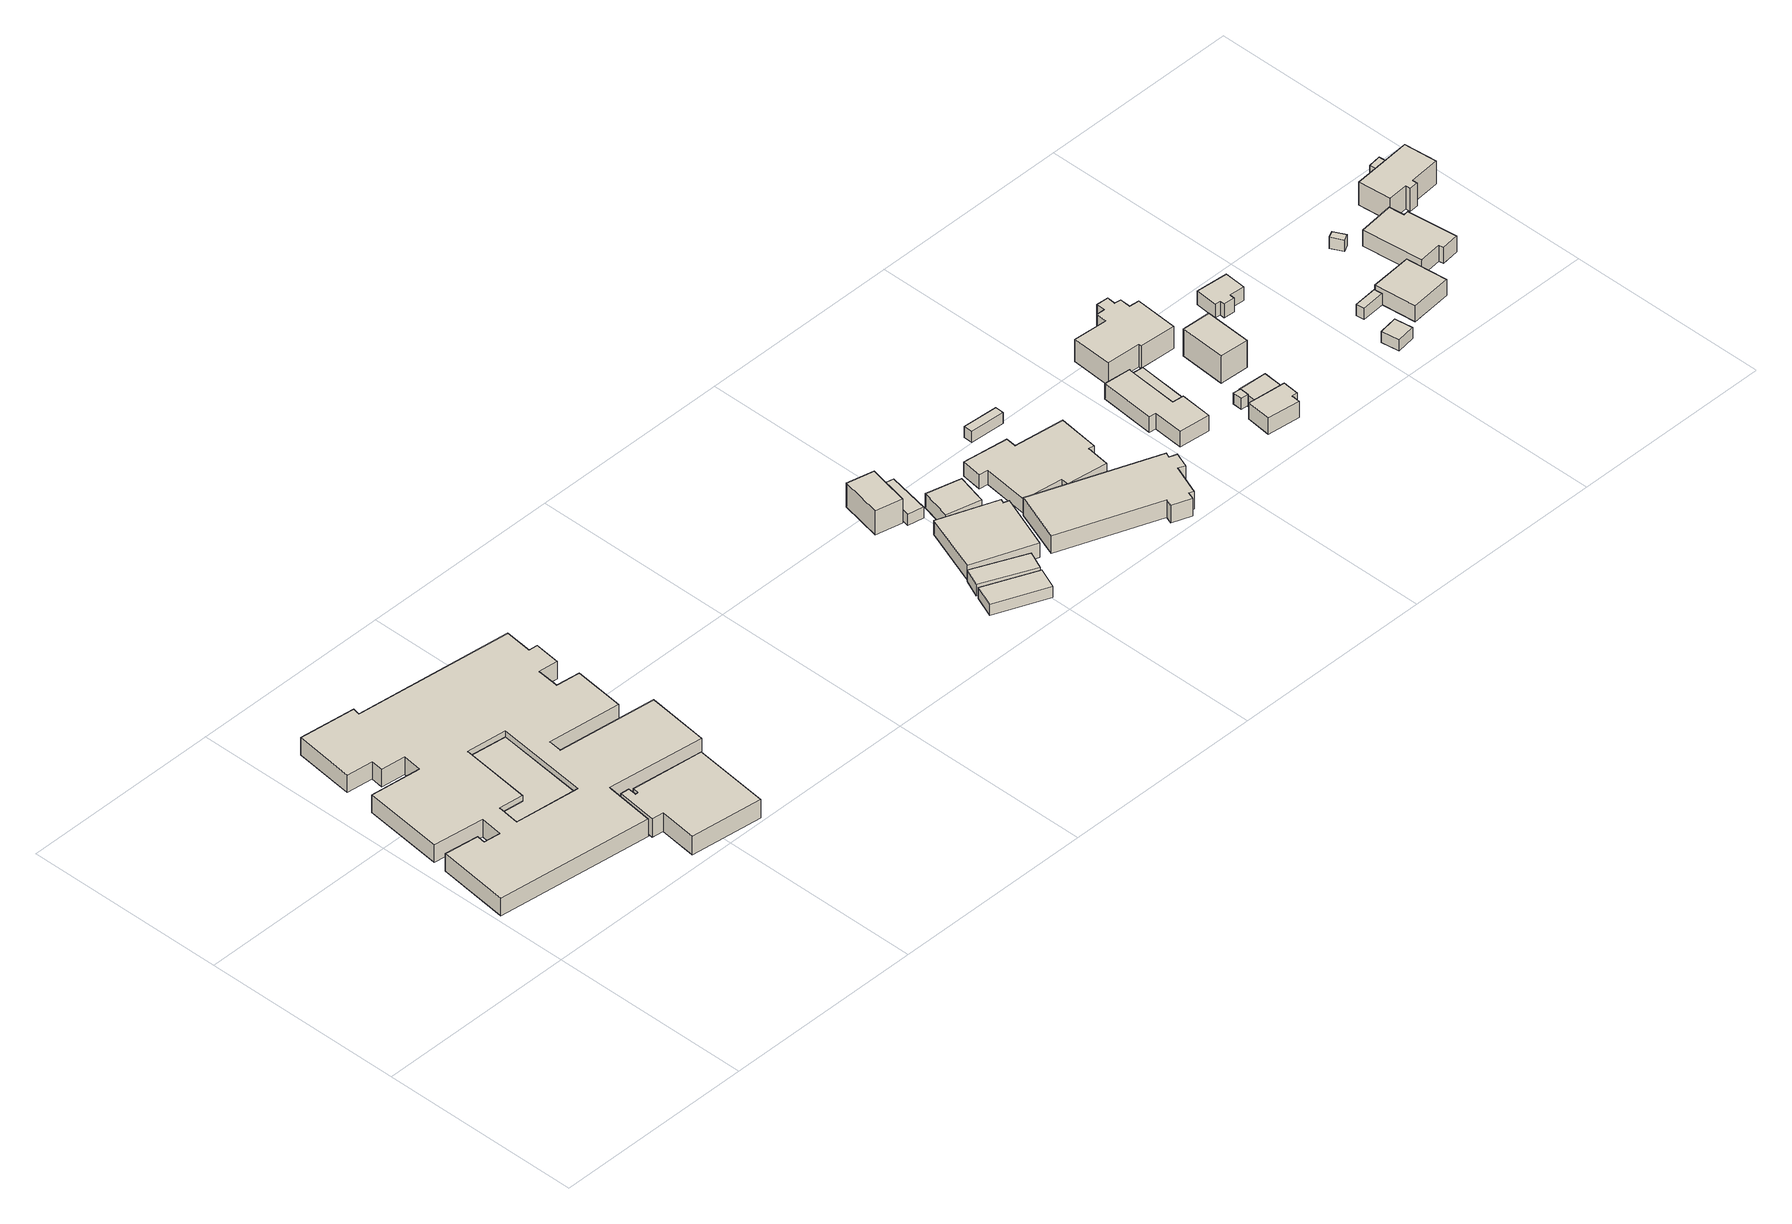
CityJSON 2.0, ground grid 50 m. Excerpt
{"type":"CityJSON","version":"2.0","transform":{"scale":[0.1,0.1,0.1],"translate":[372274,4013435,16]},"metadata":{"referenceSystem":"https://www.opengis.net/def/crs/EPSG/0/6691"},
"CityObjects":{
"building1":{"type":"Building","attributes":{"枝番":1,"利根川水系渡良瀬川洪水浸水想定区域（計画規模）.規模":"L1","利根川水系渡良瀬川洪水浸水想定区域（計画規模）.浸水ランク":"1","利根川水系渡良瀬川洪水浸水想定区域（計画規模）.浸水深":0.49,"利根川水系渡良瀬川洪水浸水想定区域（想定最大規模）.規模":"L2","利根川水系渡良瀬川洪水浸水想定区域（想定最大規模）.浸水ランク":"2","利根川水系渡良瀬川洪水浸水想定区域（想定最大規模）.浸水深":1.03,"利根川水系渡良瀬川洪水浸水想定区域（想定最大規模）.継続時間":4.9,"利根川水系利根川洪水浸水想定区域（計画規模）.規模":"L1","利根川水系利根川洪水浸水想定区域（計画規模）.浸水ランク":"2","利根川水系利根川洪水浸水想定区域（計画規模）.浸水深":1.5,"利根川水系利根川洪水浸水想定区域（想定最大規模）.規模":"L2","利根川水系利根川洪水浸水想定区域（想定最大規模）.浸水ランク":"3","利根川水系利根川洪水浸水想定区域（想定最大規模）.浸水深":3.73,"measuredHeight":4.7,"BuildingDetails.prefecture":"10","BuildingDetails.city":"10207"},"geometry":[{"type":"Solid","lod":"1","boundaries":[[[[0,1,2,3,4,5]],[[4,6,7,5]],[[3,8,6,4]],[[2,9,8,3]],[[1,10,9,2]],[[0,11,10,1]],[[5,7,11,0]],[[6,8,9,10,11,7]]]]}]},
"building2":{"type":"Building","attributes":{"枝番":1,"利根川水系渡良瀬川洪水浸水想定区域（計画規模）.規模":"L1","利根川水系渡良瀬川洪水浸水想定区域（計画規模）.浸水ランク":"2","利根川水系渡良瀬川洪水浸水想定区域（計画規模）.浸水深":0.62,"利根川水系渡良瀬川洪水浸水想定区域（計画規模）.継続時間":3.5,"利根川水系渡良瀬川洪水浸水想定区域（想定最大規模）.規模":"L2","利根川水系渡良瀬川洪水浸水想定区域（想定最大規模）.浸水ランク":"2","利根川水系渡良瀬川洪水浸水想定区域（想定最大規模）.浸水深":1.08,"利根川水系渡良瀬川洪水浸水想定区域（想定最大規模）.継続時間":13.9,"利根川水系矢場川洪水浸水想定区域（想定最大規模）.規模":"L2","利根川水系矢場川洪水浸水想定区域（想定最大規模）.浸水ランク":"1","利根川水系矢場川洪水浸水想定区域（想定最大規模）.浸水深":0.08,"利根川水系多々良川洪水浸水想定区域（想定最大規模）.規模":"L2","利根川水系利根川洪水浸水想定区域（計画規模）.規模":"L1","利根川水系利根川洪水浸水想定区域（計画規模）.浸水ランク":"2","利根川水系利根川洪水浸水想定区域（計画規模）.浸水深":1.5,"利根川水系利根川洪水浸水想定区域（想定最大規模）.規模":"L2","利根川水系利根川洪水浸水想定区域（想定最大規模）.浸水ランク":"3","利根川水系利根川洪水浸水想定区域（想定最大規模）.浸水深":3.73,"usage":"422","measuredHeight":5,"BuildingDetails.prefecture":"10","BuildingDetails.city":"10207","BuildingDetails.surveyYear":2016},"geometry":[{"type":"Solid","lod":"1","boundaries":[[[[12,13,14,15,16,17,18,19,20,21,22,23,24,25,26,27,28,29,30,31,32,33,34,35,36,37,38,39,40,41],[42,43,44,45,46,47]],[[40,48,49,41]],[[39,50,48,40]],[[38,51,50,39]],[[37,52,51,38]],[[36,53,52,37]],[[35,54,53,36]],[[34,55,54,35]],[[33,56,55,34]],[[32,57,56,33]],[[31,58,57,32]],[[30,59,58,31]],[[29,60,59,30]],[[28,61,60,29]],[[27,62,61,28]],[[26,63,62,27]],[[25,64,63,26]],[[24,65,64,25]],[[23,66,65,24]],[[22,67,66,23]],[[21,68,67,22]],[[20,69,68,21]],[[19,70,69,20]],[[18,71,70,19]],[[17,72,71,18]],[[16,73,72,17]],[[15,74,73,16]],[[14,75,74,15]],[[13,76,75,14]],[[12,77,76,13]],[[41,49,77,12]],[[46,78,79,47]],[[45,80,78,46]],[[44,81,80,45]],[[43,82,81,44]],[[42,83,82,43]],[[47,79,83,42]],[[48,50,51,52,53,54,55,56,57,58,59,60,61,62,63,64,65,66,67,68,69,70,71,72,73,74,75,76,77,49],[78,80,81,82,83,79]]]]}]},
"building3":{"type":"Building","attributes":{"枝番":1,"利根川水系渡良瀬川洪水浸水想定区域（計画規模）.規模":"L1","利根川水系渡良瀬川洪水浸水想定区域（計画規模）.浸水ランク":"2","利根川水系渡良瀬川洪水浸水想定区域（計画規模）.浸水深":0.74,"利根川水系渡良瀬川洪水浸水想定区域（想定最大規模）.規模":"L2","利根川水系渡良瀬川洪水浸水想定区域（想定最大規模）.浸水ランク":"2","利根川水系渡良瀬川洪水浸水想定区域（想定最大規模）.浸水深":1.39,"利根川水系渡良瀬川洪水浸水想定区域（想定最大規模）.継続時間":12.5,"利根川水系矢場川洪水浸水想定区域（想定最大規模）.規模":"L2","利根川水系矢場川洪水浸水想定区域（想定最大規模）.浸水ランク":"1","利根川水系矢場川洪水浸水想定区域（想定最大規模）.浸水深":0.01,"利根川水系利根川洪水浸水想定区域（計画規模）.規模":"L1","利根川水系利根川洪水浸水想定区域（計画規模）.浸水ランク":"2","利根川水系利根川洪水浸水想定区域（計画規模）.浸水深":2,"利根川水系利根川洪水浸水想定区域（想定最大規模）.規模":"L2","利根川水系利根川洪水浸水想定区域（想定最大規模）.浸水ランク":"3","利根川水系利根川洪水浸水想定区域（想定最大規模）.浸水深":4.23,"usage":"411","measuredHeight":6.9,"BuildingDetails.prefecture":"10","BuildingDetails.city":"10207","BuildingDetails.surveyYear":2016},"geometry":[{"type":"Solid","lod":"1","boundaries":[[[[84,85,86,87,88,89,90,91,92,93]],[[92,94,95,93]],[[91,96,94,92]],[[90,97,96,91]],[[89,98,97,90]],[[88,99,98,89]],[[87,100,99,88]],[[86,101,100,87]],[[85,102,101,86]],[[84,103,102,85]],[[93,95,103,84]],[[94,96,97,98,99,100,101,102,103,95]]]]}]},
"building4":{"type":"Building","attributes":{"枝番":1,"利根川水系渡良瀬川洪水浸水想定区域（計画規模）.規模":"L1","利根川水系渡良瀬川洪水浸水想定区域（計画規模）.浸水ランク":"2","利根川水系渡良瀬川洪水浸水想定区域（計画規模）.浸水深":0.77,"利根川水系渡良瀬川洪水浸水想定区域（計画規模）.継続時間":5.9,"利根川水系渡良瀬川洪水浸水想定区域（想定最大規模）.規模":"L2","利根川水系渡良瀬川洪水浸水想定区域（想定最大規模）.浸水ランク":"2","利根川水系渡良瀬川洪水浸水想定区域（想定最大規模）.浸水深":1.22,"利根川水系渡良瀬川洪水浸水想定区域（想定最大規模）.継続時間":26.2,"利根川水系矢場川洪水浸水想定区域（想定最大規模）.規模":"L2","利根川水系矢場川洪水浸水想定区域（想定最大規模）.浸水ランク":"1","利根川水系矢場川洪水浸水想定区域（想定最大規模）.浸水深":0.17,"利根川水系利根川洪水浸水想定区域（計画規模）.規模":"L1","利根川水系利根川洪水浸水想定区域（計画規模）.浸水ランク":"2","利根川水系利根川洪水浸水想定区域（計画規模）.浸水深":1.9,"利根川水系利根川洪水浸水想定区域（想定最大規模）.規模":"L2","利根川水系利根川洪水浸水想定区域（想定最大規模）.浸水ランク":"3","利根川水系利根川洪水浸水想定区域（想定最大規模）.浸水深":4.13,"BuildingDetails.prefecture":"10","BuildingDetails.city":"10207"},"geometry":[{"type":"Solid","lod":"1","boundaries":[[[[104,105,106,107]],[[106,108,109,107]],[[105,110,108,106]],[[104,111,110,105]],[[107,109,111,104]],[[108,110,111,109]]]]}]},
"building5":{"type":"Building","attributes":{"枝番":1,"利根川水系渡良瀬川洪水浸水想定区域（計画規模）.規模":"L1","利根川水系渡良瀬川洪水浸水想定区域（計画規模）.浸水ランク":"2","利根川水系渡良瀬川洪水浸水想定区域（計画規模）.浸水深":0.57,"利根川水系渡良瀬川洪水浸水想定区域（計画規模）.継続時間":5.9,"利根川水系渡良瀬川洪水浸水想定区域（想定最大規模）.規模":"L2","利根川水系渡良瀬川洪水浸水想定区域（想定最大規模）.浸水ランク":"2","利根川水系渡良瀬川洪水浸水想定区域（想定最大規模）.浸水深":0.97,"利根川水系渡良瀬川洪水浸水想定区域（想定最大規模）.継続時間":26.2,"利根川水系矢場川洪水浸水想定区域（想定最大規模）.規模":"L2","利根川水系矢場川洪水浸水想定区域（想定最大規模）.浸水ランク":"1","利根川水系矢場川洪水浸水想定区域（想定最大規模）.浸水深":0.07,"利根川水系利根川洪水浸水想定区域（計画規模）.規模":"L1","利根川水系利根川洪水浸水想定区域（計画規模）.浸水ランク":"2","利根川水系利根川洪水浸水想定区域（計画規模）.浸水深":1.6,"利根川水系利根川洪水浸水想定区域（想定最大規模）.規模":"L2","利根川水系利根川洪水浸水想定区域（想定最大規模）.浸水ランク":"3","利根川水系利根川洪水浸水想定区域（想定最大規模）.浸水深":3.83,"usage":"451","measuredHeight":3.3,"BuildingDetails.prefecture":"10","BuildingDetails.city":"10207","BuildingDetails.surveyYear":2016},"geometry":[{"type":"Solid","lod":"1","boundaries":[[[[112,113,114,115]],[[114,116,117,115]],[[113,118,116,114]],[[112,119,118,113]],[[115,117,119,112]],[[116,118,119,117]]]]}]},
"building6":{"type":"Building","attributes":{"枝番":1,"利根川水系渡良瀬川洪水浸水想定区域（計画規模）.規模":"L1","利根川水系渡良瀬川洪水浸水想定区域（計画規模）.浸水ランク":"1","利根川水系渡良瀬川洪水浸水想定区域（計画規模）.浸水深":0.28,"利根川水系渡良瀬川洪水浸水想定区域（計画規模）.継続時間":4.5,"利根川水系渡良瀬川洪水浸水想定区域（想定最大規模）.規模":"L2","利根川水系渡良瀬川洪水浸水想定区域（想定最大規模）.浸水ランク":"2","利根川水系渡良瀬川洪水浸水想定区域（想定最大規模）.浸水深":0.66,"利根川水系渡良瀬川洪水浸水想定区域（想定最大規模）.継続時間":16.8,"利根川水系矢場川洪水浸水想定区域（想定最大規模）.規模":"L2","利根川水系利根川洪水浸水想定区域（計画規模）.規模":"L1","利根川水系利根川洪水浸水想定区域（計画規模）.浸水ランク":"2","利根川水系利根川洪水浸水想定区域（計画規模）.浸水深":1.1,"利根川水系利根川洪水浸水想定区域（想定最大規模）.規模":"L2","利根川水系利根川洪水浸水想定区域（想定最大規模）.浸水ランク":"3","利根川水系利根川洪水浸水想定区域（想定最大規模）.浸水深":3.33,"usage":"411","measuredHeight":7.1,"BuildingDetails.prefecture":"10","BuildingDetails.city":"10207","BuildingDetails.surveyYear":2016},"geometry":[{"type":"Solid","lod":"1","boundaries":[[[[120,121,122,123]],[[122,124,125,123]],[[121,126,124,122]],[[120,127,126,121]],[[123,125,127,120]],[[124,126,127,125]]]]}]},
"building7":{"type":"Building","attributes":{"枝番":1,"利根川水系渡良瀬川洪水浸水想定区域（計画規模）.規模":"L1","利根川水系渡良瀬川洪水浸水想定区域（計画規模）.浸水ランク":"2","利根川水系渡良瀬川洪水浸水想定区域（計画規模）.浸水深":0.6,"利根川水系渡良瀬川洪水浸水想定区域（計画規模）.継続時間":5.9,"利根川水系渡良瀬川洪水浸水想定区域（想定最大規模）.規模":"L2","利根川水系渡良瀬川洪水浸水想定区域（想定最大規模）.浸水ランク":"2","利根川水系渡良瀬川洪水浸水想定区域（想定最大規模）.浸水深":0.97,"利根川水系渡良瀬川洪水浸水想定区域（想定最大規模）.継続時間":26.2,"利根川水系矢場川洪水浸水想定区域（想定最大規模）.規模":"L2","利根川水系矢場川洪水浸水想定区域（想定最大規模）.浸水ランク":"1","利根川水系矢場川洪水浸水想定区域（想定最大規模）.浸水深":0.11,"利根川水系利根川洪水浸水想定区域（計画規模）.規模":"L1","利根川水系利根川洪水浸水想定区域（計画規模）.浸水ランク":"2","利根川水系利根川洪水浸水想定区域（計画規模）.浸水深":1.6,"利根川水系利根川洪水浸水想定区域（想定最大規模）.規模":"L2","利根川水系利根川洪水浸水想定区域（想定最大規模）.浸水ランク":"3","利根川水系利根川洪水浸水想定区域（想定最大規模）.浸水深":3.83,"usage":"451","measuredHeight":5.1,"BuildingDetails.prefecture":"10","BuildingDetails.city":"10207","BuildingDetails.surveyYear":2016},"geometry":[{"type":"Solid","lod":"1","boundaries":[[[[128,129,130,131,132,133]],[[132,134,135,133]],[[131,136,134,132]],[[130,137,136,131]],[[129,138,137,130]],[[128,139,138,129]],[[133,135,139,128]],[[134,136,137,138,139,135]]]]}]},
"building8":{"type":"Building","attributes":{"枝番":1,"利根川水系渡良瀬川洪水浸水想定区域（計画規模）.規模":"L1","利根川水系渡良瀬川洪水浸水想定区域（計画規模）.浸水ランク":"1","利根川水系渡良瀬川洪水浸水想定区域（計画規模）.浸水深":0.37,"利根川水系渡良瀬川洪水浸水想定区域（計画規模）.継続時間":4.5,"利根川水系渡良瀬川洪水浸水想定区域（想定最大規模）.規模":"L2","利根川水系渡良瀬川洪水浸水想定区域（想定最大規模）.浸水ランク":"2","利根川水系渡良瀬川洪水浸水想定区域（想定最大規模）.浸水深":0.74,"利根川水系渡良瀬川洪水浸水想定区域（想定最大規模）.継続時間":16.8,"利根川水系矢場川洪水浸水想定区域（想定最大規模）.規模":"L2","利根川水系矢場川洪水浸水想定区域（想定最大規模）.浸水ランク":"1","利根川水系矢場川洪水浸水想定区域（想定最大規模）.浸水深":0.07,"利根川水系利根川洪水浸水想定区域（計画規模）.規模":"L1","利根川水系利根川洪水浸水想定区域（計画規模）.浸水ランク":"2","利根川水系利根川洪水浸水想定区域（計画規模）.浸水深":1.2,"利根川水系利根川洪水浸水想定区域（想定最大規模）.規模":"L2","利根川水系利根川洪水浸水想定区域（想定最大規模）.浸水ランク":"3","利根川水系利根川洪水浸水想定区域（想定最大規模）.浸水深":3.43,"usage":"411","measuredHeight":3.4,"BuildingDetails.prefecture":"10","BuildingDetails.city":"10207","BuildingDetails.surveyYear":2016},"geometry":[{"type":"Solid","lod":"1","boundaries":[[[[140,141,142,143]],[[142,144,145,143]],[[141,146,144,142]],[[140,147,146,141]],[[143,145,147,140]],[[144,146,147,145]]]]}]},
"building9":{"type":"Building","attributes":{"枝番":1,"利根川水系渡良瀬川洪水浸水想定区域（計画規模）.規模":"L1","利根川水系渡良瀬川洪水浸水想定区域（計画規模）.浸水ランク":"2","利根川水系渡良瀬川洪水浸水想定区域（計画規模）.浸水深":0.56,"利根川水系渡良瀬川洪水浸水想定区域（計画規模）.継続時間":4.5,"利根川水系渡良瀬川洪水浸水想定区域（想定最大規模）.規模":"L2","利根川水系渡良瀬川洪水浸水想定区域（想定最大規模）.浸水ランク":"2","利根川水系渡良瀬川洪水浸水想定区域（想定最大規模）.浸水深":0.92,"利根川水系渡良瀬川洪水浸水想定区域（想定最大規模）.継続時間":16.8,"利根川水系矢場川洪水浸水想定区域（想定最大規模）.規模":"L2","利根川水系利根川洪水浸水想定区域（計画規模）.規模":"L1","利根川水系利根川洪水浸水想定区域（計画規模）.浸水ランク":"2","利根川水系利根川洪水浸水想定区域（計画規模）.浸水深":1.6,"利根川水系利根川洪水浸水想定区域（想定最大規模）.規模":"L2","利根川水系利根川洪水浸水想定区域（想定最大規模）.浸水ランク":"3","利根川水系利根川洪水浸水想定区域（想定最大規模）.浸水深":3.83,"usage":"411","measuredHeight":4.3,"BuildingDetails.prefecture":"10","BuildingDetails.city":"10207","BuildingDetails.surveyYear":2016},"geometry":[{"type":"Solid","lod":"1","boundaries":[[[[148,149,150,151]],[[150,152,153,151]],[[149,154,152,150]],[[148,155,154,149]],[[151,153,155,148]],[[152,154,155,153]]]]}]},
"building10":{"type":"Building","attributes":{"枝番":1,"利根川水系渡良瀬川洪水浸水想定区域（計画規模）.規模":"L1","利根川水系渡良瀬川洪水浸水想定区域（計画規模）.浸水ランク":"2","利根川水系渡良瀬川洪水浸水想定区域（計画規模）.浸水深":0.53,"利根川水系渡良瀬川洪水浸水想定区域（想定最大規模）.規模":"L2","利根川水系渡良瀬川洪水浸水想定区域（想定最大規模）.浸水ランク":"2","利根川水系渡良瀬川洪水浸水想定区域（想定最大規模）.浸水深":0.91,"利根川水系渡良瀬川洪水浸水想定区域（想定最大規模）.継続時間":11.4,"利根川水系矢場川洪水浸水想定区域（想定最大規模）.規模":"L2","利根川水系利根川洪水浸水想定区域（計画規模）.規模":"L1","利根川水系利根川洪水浸水想定区域（計画規模）.浸水ランク":"2","利根川水系利根川洪水浸水想定区域（計画規模）.浸水深":1.7,"利根川水系利根川洪水浸水想定区域（想定最大規模）.規模":"L2","利根川水系利根川洪水浸水想定区域（想定最大規模）.浸水ランク":"3","利根川水系利根川洪水浸水想定区域（想定最大規模）.浸水深":3.93,"usage":"451","measuredHeight":6.2,"BuildingDetails.prefecture":"10","BuildingDetails.city":"10207","BuildingDetails.surveyYear":2016},"geometry":[{"type":"Solid","lod":"1","boundaries":[[[[156,157,158,159,160,161,162,163,164,165,166,167]],[[166,168,169,167]],[[165,170,168,166]],[[164,171,170,165]],[[163,172,171,164]],[[162,173,172,163]],[[161,174,173,162]],[[160,175,174,161]],[[159,176,175,160]],[[158,177,176,159]],[[157,178,177,158]],[[156,179,178,157]],[[167,169,179,156]],[[168,170,171,172,173,174,175,176,177,178,179,169]]]]}]},
"building11":{"type":"Building","attributes":{"枝番":1,"利根川水系渡良瀬川洪水浸水想定区域（計画規模）.規模":"L1","利根川水系渡良瀬川洪水浸水想定区域（計画規模）.浸水ランク":"1","利根川水系渡良瀬川洪水浸水想定区域（計画規模）.浸水深":0.31,"利根川水系渡良瀬川洪水浸水想定区域（想定最大規模）.規模":"L2","利根川水系渡良瀬川洪水浸水想定区域（想定最大規模）.浸水ランク":"2","利根川水系渡良瀬川洪水浸水想定区域（想定最大規模）.浸水深":0.82,"利根川水系渡良瀬川洪水浸水想定区域（想定最大規模）.継続時間":4.7,"利根川水系利根川洪水浸水想定区域（計画規模）.規模":"L1","利根川水系利根川洪水浸水想定区域（計画規模）.浸水ランク":"2","利根川水系利根川洪水浸水想定区域（計画規模）.浸水深":1.6,"利根川水系利根川洪水浸水想定区域（想定最大規模）.規模":"L2","利根川水系利根川洪水浸水想定区域（想定最大規模）.浸水ランク":"3","利根川水系利根川洪水浸水想定区域（想定最大規模）.浸水深":3.83,"usage":"411","measuredHeight":8,"BuildingDetails.prefecture":"10","BuildingDetails.city":"10207","BuildingDetails.surveyYear":2016},"geometry":[{"type":"Solid","lod":"1","boundaries":[[[[180,181,182,183,184,185,186,187,188,189,190,191]],[[190,192,193,191]],[[189,194,192,190]],[[188,195,194,189]],[[187,196,195,188]],[[186,197,196,187]],[[185,198,197,186]],[[184,199,198,185]],[[183,200,199,184]],[[182,201,200,183]],[[181,202,201,182]],[[180,203,202,181]],[[191,193,203,180]],[[192,194,195,196,197,198,199,200,201,202,203,193]]]]}]},
"building12":{"type":"Building","attributes":{"枝番":1,"利根川水系渡良瀬川洪水浸水想定区域（計画規模）.規模":"L1","利根川水系渡良瀬川洪水浸水想定区域（計画規模）.浸水ランク":"1","利根川水系渡良瀬川洪水浸水想定区域（計画規模）.浸水深":0.42,"利根川水系渡良瀬川洪水浸水想定区域（想定最大規模）.規模":"L2","利根川水系渡良瀬川洪水浸水想定区域（想定最大規模）.浸水ランク":"2","利根川水系渡良瀬川洪水浸水想定区域（想定最大規模）.浸水深":0.77,"利根川水系渡良瀬川洪水浸水想定区域（想定最大規模）.継続時間":4.7,"利根川水系利根川洪水浸水想定区域（計画規模）.規模":"L1","利根川水系利根川洪水浸水想定区域（計画規模）.浸水ランク":"2","利根川水系利根川洪水浸水想定区域（計画規模）.浸水深":1.4,"利根川水系利根川洪水浸水想定区域（想定最大規模）.規模":"L2","利根川水系利根川洪水浸水想定区域（想定最大規模）.浸水ランク":"3","利根川水系利根川洪水浸水想定区域（想定最大規模）.浸水深":3.63,"usage":"411","BuildingDetails.prefecture":"10","BuildingDetails.city":"10207","BuildingDetails.surveyYear":2016},"geometry":[{"type":"Solid","lod":"1","boundaries":[[[[204,205,206,207]],[[206,208,209,207]],[[205,210,208,206]],[[204,211,210,205]],[[207,209,211,204]],[[208,210,211,209]]]]}]},
"building13":{"type":"Building","attributes":{"枝番":1,"利根川水系渡良瀬川洪水浸水想定区域（計画規模）.規模":"L1","利根川水系渡良瀬川洪水浸水想定区域（計画規模）.浸水ランク":"1","利根川水系渡良瀬川洪水浸水想定区域（計画規模）.浸水深":0.09,"利根川水系渡良瀬川洪水浸水想定区域（想定最大規模）.規模":"L2","利根川水系渡良瀬川洪水浸水想定区域（想定最大規模）.浸水ランク":"2","利根川水系渡良瀬川洪水浸水想定区域（想定最大規模）.浸水深":0.76,"利根川水系渡良瀬川洪水浸水想定区域（想定最大規模）.継続時間":13.1,"利根川水系利根川洪水浸水想定区域（計画規模）.規模":"L1","利根川水系利根川洪水浸水想定区域（計画規模）.浸水ランク":"2","利根川水系利根川洪水浸水想定区域（計画規模）.浸水深":1.6,"利根川水系利根川洪水浸水想定区域（想定最大規模）.規模":"L2","利根川水系利根川洪水浸水想定区域（想定最大規模）.浸水ランク":"3","利根川水系利根川洪水浸水想定区域（想定最大規模）.浸水深":3.83,"usage":"411","measuredHeight":6,"BuildingDetails.prefecture":"10","BuildingDetails.city":"10207","BuildingDetails.surveyYear":2016},"geometry":[{"type":"Solid","lod":"1","boundaries":[[[[212,213,214,215,216,217,218,219,220]],[[219,221,222,220]],[[218,223,221,219]],[[217,224,223,218]],[[216,225,224,217]],[[215,226,225,216]],[[214,227,226,215]],[[213,228,227,214]],[[212,229,228,213]],[[220,222,229,212]],[[221,223,224,225,226,227,228,229,222]]]]}]},
"building14":{"type":"Building","attributes":{"枝番":1,"利根川水系渡良瀬川洪水浸水想定区域（計画規模）.規模":"L1","利根川水系渡良瀬川洪水浸水想定区域（計画規模）.浸水ランク":"1","利根川水系渡良瀬川洪水浸水想定区域（計画規模）.浸水深":0.07,"利根川水系渡良瀬川洪水浸水想定区域（想定最大規模）.規模":"L2","利根川水系渡良瀬川洪水浸水想定区域（想定最大規模）.浸水ランク":"2","利根川水系渡良瀬川洪水浸水想定区域（想定最大規模）.浸水深":0.67,"利根川水系渡良瀬川洪水浸水想定区域（想定最大規模）.継続時間":13.1,"利根川水系利根川洪水浸水想定区域（計画規模）.規模":"L1","利根川水系利根川洪水浸水想定区域（計画規模）.浸水ランク":"2","利根川水系利根川洪水浸水想定区域（計画規模）.浸水深":1.5,"利根川水系利根川洪水浸水想定区域（想定最大規模）.規模":"L2","利根川水系利根川洪水浸水想定区域（想定最大規模）.浸水ランク":"3","利根川水系利根川洪水浸水想定区域（想定最大規模）.浸水深":3.73,"usage":"411","measuredHeight":3.2,"BuildingDetails.prefecture":"10","BuildingDetails.city":"10207","BuildingDetails.surveyYear":2016},"geometry":[{"type":"Solid","lod":"1","boundaries":[[[[230,231,232,233]],[[232,234,235,233]],[[231,236,234,232]],[[230,237,236,231]],[[233,235,237,230]],[[234,236,237,235]]]]}]},
"building15":{"type":"Building","attributes":{"枝番":1,"利根川水系渡良瀬川洪水浸水想定区域（計画規模）.規模":"L1","利根川水系渡良瀬川洪水浸水想定区域（計画規模）.浸水ランク":"1","利根川水系渡良瀬川洪水浸水想定区域（計画規模）.浸水深":0.18,"利根川水系渡良瀬川洪水浸水想定区域（想定最大規模）.規模":"L2","利根川水系渡良瀬川洪水浸水想定区域（想定最大規模）.浸水ランク":"2","利根川水系渡良瀬川洪水浸水想定区域（想定最大規模）.浸水深":0.86,"利根川水系渡良瀬川洪水浸水想定区域（想定最大規模）.継続時間":12.9,"利根川水系利根川洪水浸水想定区域（計画規模）.規模":"L1","利根川水系利根川洪水浸水想定区域（計画規模）.浸水ランク":"2","利根川水系利根川洪水浸水想定区域（計画規模）.浸水深":1.7,"利根川水系利根川洪水浸水想定区域（想定最大規模）.規模":"L2","利根川水系利根川洪水浸水想定区域（想定最大規模）.浸水ランク":"3","利根川水系利根川洪水浸水想定区域（想定最大規模）.浸水深":3.93,"BuildingDetails.prefecture":"10","BuildingDetails.city":"10207"},"geometry":[{"type":"Solid","lod":"1","boundaries":[[[[238,239,240,241]],[[240,242,243,241]],[[239,244,242,240]],[[238,245,244,239]],[[241,243,245,238]],[[242,244,245,243]]]]}]},
"building16":{"type":"Building","attributes":{"枝番":1,"利根川水系渡良瀬川洪水浸水想定区域（計画規模）.規模":"L1","利根川水系渡良瀬川洪水浸水想定区域（計画規模）.浸水ランク":"1","利根川水系渡良瀬川洪水浸水想定区域（計画規模）.浸水深":0.25,"利根川水系渡良瀬川洪水浸水想定区域（想定最大規模）.規模":"L2","利根川水系渡良瀬川洪水浸水想定区域（想定最大規模）.浸水ランク":"2","利根川水系渡良瀬川洪水浸水想定区域（想定最大規模）.浸水深":0.97,"利根川水系渡良瀬川洪水浸水想定区域（想定最大規模）.継続時間":12.9,"利根川水系矢場川洪水浸水想定区域（想定最大規模）.規模":"L2","利根川水系矢場川洪水浸水想定区域（想定最大規模）.浸水ランク":"1","利根川水系矢場川洪水浸水想定区域（想定最大規模）.浸水深":0.03,"利根川水系利根川洪水浸水想定区域（計画規模）.規模":"L1","利根川水系利根川洪水浸水想定区域（計画規模）.浸水ランク":"2","利根川水系利根川洪水浸水想定区域（計画規模）.浸水深":1.8,"利根川水系利根川洪水浸水想定区域（想定最大規模）.規模":"L2","利根川水系利根川洪水浸水想定区域（想定最大規模）.浸水ランク":"3","利根川水系利根川洪水浸水想定区域（想定最大規模）.浸水深":4.03,"usage":"411","measuredHeight":4.7,"BuildingDetails.prefecture":"10","BuildingDetails.city":"10207","BuildingDetails.surveyYear":2016},"geometry":[{"type":"Solid","lod":"1","boundaries":[[[[246,247,248,249,250,251]],[[250,252,253,251]],[[249,254,252,250]],[[248,255,254,249]],[[247,256,255,248]],[[246,257,256,247]],[[251,253,257,246]],[[252,254,255,256,257,253]]]]}]},
"building17":{"type":"Building","attributes":{"枝番":1,"利根川水系渡良瀬川洪水浸水想定区域（計画規模）.規模":"L1","利根川水系渡良瀬川洪水浸水想定区域（計画規模）.浸水ランク":"1","利根川水系渡良瀬川洪水浸水想定区域（計画規模）.浸水深":0.05,"利根川水系渡良瀬川洪水浸水想定区域（想定最大規模）.規模":"L2","利根川水系渡良瀬川洪水浸水想定区域（想定最大規模）.浸水ランク":"1","利根川水系渡良瀬川洪水浸水想定区域（想定最大規模）.浸水深":0.48,"利根川水系渡良瀬川洪水浸水想定区域（想定最大規模）.継続時間":15.2,"利根川水系利根川洪水浸水想定区域（計画規模）.規模":"L1","利根川水系利根川洪水浸水想定区域（計画規模）.浸水ランク":"2","利根川水系利根川洪水浸水想定区域（計画規模）.浸水深":1.3,"利根川水系利根川洪水浸水想定区域（想定最大規模）.規模":"L2","利根川水系利根川洪水浸水想定区域（想定最大規模）.浸水ランク":"3","利根川水系利根川洪水浸水想定区域（想定最大規模）.浸水深":3.53,"usage":"411","measuredHeight":8.7,"BuildingDetails.prefecture":"10","BuildingDetails.city":"10207","BuildingDetails.surveyYear":2016},"geometry":[{"type":"Solid","lod":"1","boundaries":[[[[258,259,260,261,262,263,264,265,266,267,268,269,270,271]],[[270,272,273,271]],[[269,274,272,270]],[[268,275,274,269]],[[267,276,275,268]],[[266,277,276,267]],[[265,278,277,266]],[[264,279,278,265]],[[263,280,279,264]],[[262,281,280,263]],[[261,282,281,262]],[[260,283,282,261]],[[259,284,283,260]],[[258,285,284,259]],[[271,273,285,258]],[[272,274,275,276,277,278,279,280,281,282,283,284,285,273]]]]}]},
"building18":{"type":"Building","attributes":{"枝番":1,"利根川水系渡良瀬川洪水浸水想定区域（計画規模）.規模":"L1","利根川水系渡良瀬川洪水浸水想定区域（計画規模）.浸水ランク":"1","利根川水系渡良瀬川洪水浸水想定区域（計画規模）.浸水深":0.18,"利根川水系渡良瀬川洪水浸水想定区域（想定最大規模）.規模":"L2","利根川水系渡良瀬川洪水浸水想定区域（想定最大規模）.浸水ランク":"2","利根川水系渡良瀬川洪水浸水想定区域（想定最大規模）.浸水深":0.87,"利根川水系渡良瀬川洪水浸水想定区域（想定最大規模）.継続時間":12.9,"利根川水系利根川洪水浸水想定区域（計画規模）.規模":"L1","利根川水系利根川洪水浸水想定区域（計画規模）.浸水ランク":"2","利根川水系利根川洪水浸水想定区域（計画規模）.浸水深":1.7,"利根川水系利根川洪水浸水想定区域（想定最大規模）.規模":"L2","利根川水系利根川洪水浸水想定区域（想定最大規模）.浸水ランク":"3","利根川水系利根川洪水浸水想定区域（想定最大規模）.浸水深":3.93,"usage":"411","measuredHeight":3.3,"BuildingDetails.prefecture":"10","BuildingDetails.city":"10207","BuildingDetails.surveyYear":2016},"geometry":[{"type":"Solid","lod":"1","boundaries":[[[[286,287,288,289]],[[288,290,291,289]],[[287,292,290,288]],[[286,293,292,287]],[[289,291,293,286]],[[290,292,293,291]]]]}]},
"building19":{"type":"Building","attributes":{"枝番":1,"利根川水系渡良瀬川洪水浸水想定区域（計画規模）.規模":"L1","利根川水系渡良瀬川洪水浸水想定区域（計画規模）.浸水ランク":"2","利根川水系渡良瀬川洪水浸水想定区域（計画規模）.浸水深":0.54,"利根川水系渡良瀬川洪水浸水想定区域（想定最大規模）.規模":"L2","利根川水系渡良瀬川洪水浸水想定区域（想定最大規模）.浸水ランク":"1","利根川水系渡良瀬川洪水浸水想定区域（想定最大規模）.浸水深":0.37,"利根川水系渡良瀬川洪水浸水想定区域（想定最大規模）.継続時間":12.9,"利根川水系利根川洪水浸水想定区域（計画規模）.規模":"L1","利根川水系利根川洪水浸水想定区域（計画規模）.浸水ランク":"2","利根川水系利根川洪水浸水想定区域（計画規模）.浸水深":1.2,"利根川水系利根川洪水浸水想定区域（想定最大規模）.規模":"L2","利根川水系利根川洪水浸水想定区域（想定最大規模）.浸水ランク":"3","利根川水系利根川洪水浸水想定区域（想定最大規模）.浸水深":3.43,"usage":"411","measuredHeight":8.1,"BuildingDetails.prefecture":"10","BuildingDetails.city":"10207","BuildingDetails.surveyYear":2016},"geometry":[{"type":"Solid","lod":"1","boundaries":[[[[294,295,296,297]],[[296,298,299,297]],[[295,300,298,296]],[[294,301,300,295]],[[297,299,301,294]],[[298,300,301,299]]]]}]},
"building20":{"type":"Building","attributes":{"枝番":1,"利根川水系渡良瀬川洪水浸水想定区域（計画規模）.規模":"L1","利根川水系渡良瀬川洪水浸水想定区域（計画規模）.浸水ランク":"1","利根川水系渡良瀬川洪水浸水想定区域（計画規模）.浸水深":0.41,"利根川水系渡良瀬川洪水浸水想定区域（想定最大規模）.規模":"L2","利根川水系渡良瀬川洪水浸水想定区域（想定最大規模）.浸水ランク":"2","利根川水系渡良瀬川洪水浸水想定区域（想定最大規模）.浸水深":0.97,"利根川水系渡良瀬川洪水浸水想定区域（想定最大規模）.継続時間":15.2,"利根川水系利根川洪水浸水想定区域（計画規模）.規模":"L1","利根川水系利根川洪水浸水想定区域（計画規模）.浸水ランク":"2","利根川水系利根川洪水浸水想定区域（計画規模）.浸水深":1.8,"利根川水系利根川洪水浸水想定区域（想定最大規模）.規模":"L2","利根川水系利根川洪水浸水想定区域（想定最大規模）.浸水ランク":"3","利根川水系利根川洪水浸水想定区域（想定最大規模）.浸水深":4.03,"BuildingDetails.prefecture":"10","BuildingDetails.city":"10207"},"geometry":[{"type":"Solid","lod":"1","boundaries":[[[[302,303,304,305]],[[304,306,307,305]],[[303,308,306,304]],[[302,309,308,303]],[[305,307,309,302]],[[306,308,309,307]]]]}]},
"building21":{"type":"Building","attributes":{"枝番":1,"利根川水系渡良瀬川洪水浸水想定区域（計画規模）.規模":"L1","利根川水系渡良瀬川洪水浸水想定区域（計画規模）.浸水ランク":"1","利根川水系渡良瀬川洪水浸水想定区域（計画規模）.浸水深":0.15,"利根川水系渡良瀬川洪水浸水想定区域（想定最大規模）.規模":"L2","利根川水系渡良瀬川洪水浸水想定区域（想定最大規模）.浸水ランク":"2","利根川水系渡良瀬川洪水浸水想定区域（想定最大規模）.浸水深":0.67,"利根川水系渡良瀬川洪水浸水想定区域（想定最大規模）.継続時間":15.2,"利根川水系利根川洪水浸水想定区域（計画規模）.規模":"L1","利根川水系利根川洪水浸水想定区域（計画規模）.浸水ランク":"2","利根川水系利根川洪水浸水想定区域（計画規模）.浸水深":1.5,"利根川水系利根川洪水浸水想定区域（想定最大規模）.規模":"L2","利根川水系利根川洪水浸水想定区域（想定最大規模）.浸水ランク":"3","利根川水系利根川洪水浸水想定区域（想定最大規模）.浸水深":3.73,"usage":"422","measuredHeight":4.5,"BuildingDetails.prefecture":"10","BuildingDetails.city":"10207","BuildingDetails.surveyYear":2016},"geometry":[{"type":"Solid","lod":"1","boundaries":[[[[310,311,312,313,314,315,316,317]],[[316,318,319,317]],[[315,320,318,316]],[[314,321,320,315]],[[313,322,321,314]],[[312,323,322,313]],[[311,324,323,312]],[[310,325,324,311]],[[317,319,325,310]],[[318,320,321,322,323,324,325,319]]]]}]},
"building22":{"type":"Building","attributes":{"枝番":1,"利根川水系渡良瀬川洪水浸水想定区域（計画規模）.規模":"L1","利根川水系渡良瀬川洪水浸水想定区域（計画規模）.浸水ランク":"2","利根川水系渡良瀬川洪水浸水想定区域（計画規模）.浸水深":0.82,"利根川水系渡良瀬川洪水浸水想定区域（想定最大規模）.規模":"L2","利根川水系渡良瀬川洪水浸水想定区域（想定最大規模）.浸水ランク":"2","利根川水系渡良瀬川洪水浸水想定区域（想定最大規模）.浸水深":1.57,"利根川水系渡良瀬川洪水浸水想定区域（想定最大規模）.継続時間":18.8,"利根川水系利根川洪水浸水想定区域（計画規模）.規模":"L1","利根川水系利根川洪水浸水想定区域（計画規模）.浸水ランク":"2","利根川水系利根川洪水浸水想定区域（計画規模）.浸水深":2.4,"利根川水系利根川洪水浸水想定区域（想定最大規模）.規模":"L2","利根川水系利根川洪水浸水想定区域（想定最大規模）.浸水ランク":"3","利根川水系利根川洪水浸水想定区域（想定最大規模）.浸水深":4.63,"BuildingDetails.prefecture":"10","BuildingDetails.city":"10207"},"geometry":[{"type":"Solid","lod":"1","boundaries":[[[[326,327,328,329]],[[328,330,331,329]],[[327,332,330,328]],[[326,333,332,327]],[[329,331,333,326]],[[330,332,333,331]]]]}]},
"building23":{"type":"Building","attributes":{"枝番":1,"利根川水系渡良瀬川洪水浸水想定区域（計画規模）.規模":"L1","利根川水系渡良瀬川洪水浸水想定区域（計画規模）.浸水ランク":"1","利根川水系渡良瀬川洪水浸水想定区域（計画規模）.浸水深":0.25,"利根川水系渡良瀬川洪水浸水想定区域（想定最大規模）.規模":"L2","利根川水系渡良瀬川洪水浸水想定区域（想定最大規模）.浸水ランク":"2","利根川水系渡良瀬川洪水浸水想定区域（想定最大規模）.浸水深":0.97,"利根川水系渡良瀬川洪水浸水想定区域（想定最大規模）.継続時間":18.8,"利根川水系利根川洪水浸水想定区域（計画規模）.規模":"L1","利根川水系利根川洪水浸水想定区域（計画規模）.浸水ランク":"2","利根川水系利根川洪水浸水想定区域（計画規模）.浸水深":1.8,"利根川水系利根川洪水浸水想定区域（想定最大規模）.規模":"L2","利根川水系利根川洪水浸水想定区域（想定最大規模）.浸水ランク":"3","利根川水系利根川洪水浸水想定区域（想定最大規模）.浸水深":4.03,"usage":"411","BuildingDetails.prefecture":"10","BuildingDetails.city":"10207","BuildingDetails.surveyYear":2016},"geometry":[{"type":"Solid","lod":"1","boundaries":[[[[334,335,336,337]],[[336,338,339,337]],[[335,340,338,336]],[[334,341,340,335]],[[337,339,341,334]],[[338,340,341,339]]]]}]},
"building24":{"type":"Building","attributes":{"枝番":1,"利根川水系渡良瀬川洪水浸水想定区域（計画規模）.規模":"L1","利根川水系渡良瀬川洪水浸水想定区域（計画規模）.浸水ランク":"1","利根川水系渡良瀬川洪水浸水想定区域（計画規模）.浸水深":0.25,"利根川水系渡良瀬川洪水浸水想定区域（想定最大規模）.規模":"L2","利根川水系渡良瀬川洪水浸水想定区域（想定最大規模）.浸水ランク":"2","利根川水系渡良瀬川洪水浸水想定区域（想定最大規模）.浸水深":0.97,"利根川水系渡良瀬川洪水浸水想定区域（想定最大規模）.継続時間":18.8,"利根川水系利根川洪水浸水想定区域（計画規模）.規模":"L1","利根川水系利根川洪水浸水想定区域（計画規模）.浸水ランク":"2","利根川水系利根川洪水浸水想定区域（計画規模）.浸水深":1.8,"利根川水系利根川洪水浸水想定区域（想定最大規模）.規模":"L2","利根川水系利根川洪水浸水想定区域（想定最大規模）.浸水ランク":"3","利根川水系利根川洪水浸水想定区域（想定最大規模）.浸水深":4.03,"usage":"411","measuredHeight":5.7,"BuildingDetails.prefecture":"10","BuildingDetails.city":"10207","BuildingDetails.surveyYear":2016},"geometry":[{"type":"Solid","lod":"1","boundaries":[[[[342,343,344,345]],[[344,346,347,345]],[[343,348,346,344]],[[342,349,348,343]],[[345,347,349,342]],[[346,348,349,347]]]]}]},
"building25":{"type":"Building","attributes":{"枝番":1,"利根川水系渡良瀬川洪水浸水想定区域（計画規模）.規模":"L1","利根川水系渡良瀬川洪水浸水想定区域（計画規模）.浸水ランク":"1","利根川水系渡良瀬川洪水浸水想定区域（計画規模）.浸水深":0.09,"利根川水系渡良瀬川洪水浸水想定区域（想定最大規模）.規模":"L2","利根川水系渡良瀬川洪水浸水想定区域（想定最大規模）.浸水ランク":"2","利根川水系渡良瀬川洪水浸水想定区域（想定最大規模）.浸水深":0.67,"利根川水系渡良瀬川洪水浸水想定区域（想定最大規模）.継続時間":10.9,"利根川水系利根川洪水浸水想定区域（計画規模）.規模":"L1","利根川水系利根川洪水浸水想定区域（計画規模）.浸水ランク":"2","利根川水系利根川洪水浸水想定区域（計画規模）.浸水深":1.5,"利根川水系利根川洪水浸水想定区域（想定最大規模）.規模":"L2","利根川水系利根川洪水浸水想定区域（想定最大規模）.浸水ランク":"3","利根川水系利根川洪水浸水想定区域（想定最大規模）.浸水深":3.73,"BuildingDetails.prefecture":"10","BuildingDetails.city":"10207"},"geometry":[{"type":"Solid","lod":"1","boundaries":[[[[350,351,352,353]],[[352,354,355,353]],[[351,356,354,352]],[[350,357,356,351]],[[353,355,357,350]],[[354,356,357,355]]]]}]},
"building26":{"type":"Building","attributes":{"枝番":1,"利根川水系渡良瀬川洪水浸水想定区域（計画規模）.規模":"L1","利根川水系渡良瀬川洪水浸水想定区域（計画規模）.浸水ランク":"1","利根川水系渡良瀬川洪水浸水想定区域（計画規模）.浸水深":0.06,"利根川水系渡良瀬川洪水浸水想定区域（想定最大規模）.規模":"L2","利根川水系渡良瀬川洪水浸水想定区域（想定最大規模）.浸水ランク":"1","利根川水系渡良瀬川洪水浸水想定区域（想定最大規模）.浸水深":0.46,"利根川水系渡良瀬川洪水浸水想定区域（想定最大規模）.継続時間":9.6,"利根川水系利根川洪水浸水想定区域（計画規模）.規模":"L1","利根川水系利根川洪水浸水想定区域（計画規模）.浸水ランク":"2","利根川水系利根川洪水浸水想定区域（計画規模）.浸水深":1.3,"利根川水系利根川洪水浸水想定区域（想定最大規模）.規模":"L2","利根川水系利根川洪水浸水想定区域（想定最大規模）.浸水ランク":"3","利根川水系利根川洪水浸水想定区域（想定最大規模）.浸水深":3.53,"usage":"411","measuredHeight":5.3,"BuildingDetails.prefecture":"10","BuildingDetails.city":"10207","BuildingDetails.surveyYear":2016},"geometry":[{"type":"Solid","lod":"1","boundaries":[[[[358,359,360,361,362,363,364,365]],[[364,366,367,365]],[[363,368,366,364]],[[362,369,368,363]],[[361,370,369,362]],[[360,371,370,361]],[[359,372,371,360]],[[358,373,372,359]],[[365,367,373,358]],[[366,368,369,370,371,372,373,367]]]]}]},
"building27":{"type":"Building","attributes":{"枝番":1,"利根川水系渡良瀬川洪水浸水想定区域（計画規模）.規模":"L1","利根川水系渡良瀬川洪水浸水想定区域（計画規模）.浸水ランク":"1","利根川水系渡良瀬川洪水浸水想定区域（計画規模）.浸水深":0.06,"利根川水系渡良瀬川洪水浸水想定区域（想定最大規模）.規模":"L2","利根川水系渡良瀬川洪水浸水想定区域（想定最大規模）.浸水ランク":"1","利根川水系渡良瀬川洪水浸水想定区域（想定最大規模）.浸水深":0.37,"利根川水系渡良瀬川洪水浸水想定区域（想定最大規模）.継続時間":5,"利根川水系利根川洪水浸水想定区域（計画規模）.規模":"L1","利根川水系利根川洪水浸水想定区域（計画規模）.浸水ランク":"2","利根川水系利根川洪水浸水想定区域（計画規模）.浸水深":1.2,"利根川水系利根川洪水浸水想定区域（想定最大規模）.規模":"L2","利根川水系利根川洪水浸水想定区域（想定最大規模）.浸水ランク":"3","利根川水系利根川洪水浸水想定区域（想定最大規模）.浸水深":3.43,"usage":"411","measuredHeight":6.9,"BuildingDetails.prefecture":"10","BuildingDetails.city":"10207","BuildingDetails.surveyYear":2016},"geometry":[{"type":"Solid","lod":"1","boundaries":[[[[374,375,376,377,378,379,380,381]],[[380,382,383,381]],[[379,384,382,380]],[[378,385,384,379]],[[377,386,385,378]],[[376,387,386,377]],[[375,388,387,376]],[[374,389,388,375]],[[381,383,389,374]],[[382,384,385,386,387,388,389,383]]]]}]},
"building28":{"type":"Building","attributes":{"枝番":1,"利根川水系渡良瀬川洪水浸水想定区域（計画規模）.規模":"L1","利根川水系渡良瀬川洪水浸水想定区域（計画規模）.浸水ランク":"1","利根川水系渡良瀬川洪水浸水想定区域（計画規模）.浸水深":0.04,"利根川水系渡良瀬川洪水浸水想定区域（想定最大規模）.規模":"L2","利根川水系渡良瀬川洪水浸水想定区域（想定最大規模）.浸水ランク":"1","利根川水系渡良瀬川洪水浸水想定区域（想定最大規模）.浸水深":0.46,"利根川水系渡良瀬川洪水浸水想定区域（想定最大規模）.継続時間":5,"利根川水系利根川洪水浸水想定区域（計画規模）.規模":"L1","利根川水系利根川洪水浸水想定区域（計画規模）.浸水ランク":"2","利根川水系利根川洪水浸水想定区域（計画規模）.浸水深":1.3,"利根川水系利根川洪水浸水想定区域（想定最大規模）.規模":"L2","利根川水系利根川洪水浸水想定区域（想定最大規模）.浸水ランク":"3","利根川水系利根川洪水浸水想定区域（想定最大規模）.浸水深":3.53,"usage":"411","BuildingDetails.prefecture":"10","BuildingDetails.city":"10207","BuildingDetails.surveyYear":2016},"geometry":[{"type":"Solid","lod":"1","boundaries":[[[[390,391,392,393]],[[392,394,395,393]],[[391,396,394,392]],[[390,397,396,391]],[[393,395,397,390]],[[394,396,397,395]]]]}]}
},
"vertices":[
[203,318,16],[210,372,16],[270,365,16],[292,540,16],[390,528,16],[363,299,16],[390,528,46],[363,299,46],[292,540,46],[270,365,46],[210,372,46],[203,318,46],
[9,177,14],[31,355,14],[115,344,14],[112,323,14],[153,318,14],[160,373,14],[35,389,14],[59,589,14],[184,574,14],[190,621,14],[130,628,14],[134,659,14],[69,667,14],[88,816,14],[226,799,14],[223,781,14],[613,734,14],[605,667,14],[627,665,14],[619,601,14],[571,606,14],[565,551,14],[624,544,14],[609,418,14],[429,440,14],[425,407,14],[669,377,14],[650,224,14],[410,254,14],[394,130,14],[390,528,14],[292,540,14],[270,365,14],[210,372,14],[203,318,14],[363,299,14],[410,254,61],[394,130,61],[650,224,61],[669,377,61],[425,407,61],[429,440,61],[609,418,61],[624,544,61],[565,551,61],[571,606,61],[619,601,61],[627,665,61],[605,667,61],[613,734,61],[223,781,61],[226,799,61],[88,816,61],[69,667,61],[134,659,61],[130,628,61],[190,621,61],[184,574,61],[59,589,61],[35,389,61],[160,373,61],[153,318,61],[112,323,61],[115,344,61],[31,355,61],[9,177,61],[203,318,61],[363,299,61],[210,372,61],[270,365,61],[292,540,61],[390,528,61],
[417,28,11],[428,121,11],[400,125,11],[412,225,11],[434,223,11],[432,202,11],[439,202,11],[441,217,11],[619,196,11],[596,6,11],[619,196,61],[596,6,61],[441,217,61],[439,202,61],[432,202,61],[434,223,61],[412,225,61],[400,125,61],[428,121,61],[417,28,61],
[1371,102,11],[1393,155,11],[1522,99,11],[1500,47,11],[1522,99,41],[1500,47,41],[1393,155,41],[1371,102,41],
[1396,164,11],[1416,208,11],[1544,150,11],[1524,106,11],[1544,150,42],[1524,106,42],[1416,208,42],[1396,164,42],
[1388,440,14],[1410,542,14],[1476,527,14],[1453,425,14],[1476,527,79],[1453,425,79],[1410,542,79],[1388,440,79],
[1417,209,13],[1472,355,13],[1613,301,13],[1609,291,13],[1622,286,13],[1570,151,13],[1622,286,52],[1570,151,52],[1609,291,52],[1613,301,52],[1472,355,52],[1417,209,52],
[1453,411,16],[1475,516,16],[1513,508,16],[1492,403,16],[1513,508,46],[1492,403,46],[1475,516,46],[1453,411,46],
[1499,347,15],[1518,423,15],[1603,402,15],[1583,326,15],[1603,402,54],[1583,326,54],[1518,423,54],[1499,347,54],
[1833,34,10],[1840,51,10],[1597,144,10],[1643,267,10],[1944,152,10],[1939,140,10],[1957,133,10],[1943,96,10],[1926,103,10],[1897,29,10],[1886,34,10],[1880,16,10],[1886,34,58],[1880,16,58],[1897,29,58],[1926,103,58],[1943,96,58],[1957,133,58],[1939,140,58],[1944,152,58],[1643,267,58],[1597,144,58],[1840,51,58],[1833,34,58],
[1742,236,13],[1744,255,13],[1645,268,13],[1660,383,13],[1638,386,13],[1645,437,13],[1757,422,13],[1754,396,13],[1878,380,13],[1865,279,13],[1851,281,13],[1843,223,13],[1851,281,51],[1843,223,51],[1865,279,51],[1878,380,51],[1754,396,51],[1757,422,51],[1645,437,51],[1638,386,51],[1660,383,51],[1645,268,51],[1744,255,51],[1742,236,51],
[1728,493,17],[1729,515,17],[1816,509,17],[1815,488,17],[1816,509,47],[1815,488,47],[1729,515,47],[1728,493,47],
[2015,180,12],[2021,255,12],[2004,257,12],[2017,394,12],[2083,388,12],[2082,383,12],[2071,255,12],[2099,252,12],[2092,173,12],[2099,252,54],[2092,173,54],[2071,255,54],[2082,383,54],[2083,388,54],[2017,394,54],[2004,257,54],[2021,255,54],[2015,180,54],
[2071,255,15],[2082,383,15],[2114,380,15],[2102,252,15],[2114,380,45],[2102,252,45],[2082,383,45],[2071,255,45],
[2183,169,14],[2185,193,14],[2204,191,14],[2202,168,14],[2204,191,44],[2202,168,44],[2185,193,44],[2183,169,44],
[2169,79,10],[2176,141,10],[2270,131,10],[2266,90,10],[2252,91,10],[2250,70,10],[2252,91,54],[2250,70,54],[2266,90,54],[2270,131,54],[2176,141,54],[2169,79,54],
[2135,405,14],[2135,411,14],[2050,417,14],[2057,517,14],[2142,511,14],[2144,538,14],[2165,537,14],[2166,559,14],[2196,557,14],[2194,536,14],[2210,534,14],[2208,507,14],[2233,505,14],[2225,399,14],[2233,505,74],[2225,399,74],[2208,507,74],[2210,534,74],[2194,536,74],[2196,557,74],[2166,559,74],[2165,537,74],[2144,538,74],[2142,511,74],[2057,517,74],[2050,417,74],[2135,411,74],[2135,405,74],
[2200,139,11],[2204,194,11],[2275,190,11],[2270,131,11],[2275,190,41],[2270,131,41],[2204,194,41],[2200,139,41],
[2214,255,14],[2222,369,14],[2293,365,14],[2286,251,14],[2293,365,87],[2286,251,87],[2222,369,87],[2214,255,87],
[2282,369,14],[2283,390,14],[2301,389,14],[2300,368,14],[2301,389,44],[2300,368,44],[2283,390,44],[2282,369,44],
[2366,392,12],[2367,404,12],[2353,405,12],[2358,460,12],[2437,453,12],[2433,400,12],[2395,403,12],[2394,390,12],[2395,403,49],[2394,390,49],[2433,400,49],[2437,453,49],[2358,460,49],[2353,405,49],[2367,404,49],[2366,392,49],
[2536,112,7],[2583,119,7],[2589,74,7],[2542,67,7],[2589,74,37],[2542,67,37],[2583,119,37],[2536,112,37],
[2557,203,12],[2616,208,12],[2618,187,12],[2559,182,12],[2618,187,42],[2559,182,42],[2616,208,42],[2557,203,42],
[2617,207,11],[2720,216,11],[2730,113,11],[2627,103,11],[2730,113,54],[2627,103,54],[2720,216,54],[2617,207,54],
[2666,383,16],[2683,391,16],[2698,362,16],[2681,353,16],[2698,362,46],[2681,353,46],[2683,391,46],[2666,383,46],
[2792,194,15],[2735,188,15],[2719,339,15],[2808,349,15],[2812,311,15],[2824,313,15],[2838,188,15],[2794,183,15],[2838,188,58],[2794,183,58],[2824,313,58],[2812,311,58],[2808,349,58],[2719,339,58],[2735,188,58],[2792,194,58],
[2861,353,17],[2811,349,17],[2804,431,17],[2953,444,17],[2960,362,17],[2883,355,17],[2884,343,17],[2862,341,17],[2884,343,79],[2862,341,79],[2883,355,79],[2960,362,79],[2953,444,79],[2804,431,79],[2811,349,79],[2861,353,79],
[2883,476,17],[2915,480,17],[2917,455,17],[2886,452,17],[2917,455,47],[2886,452,47],[2915,480,47],[2883,476,47]
]}
